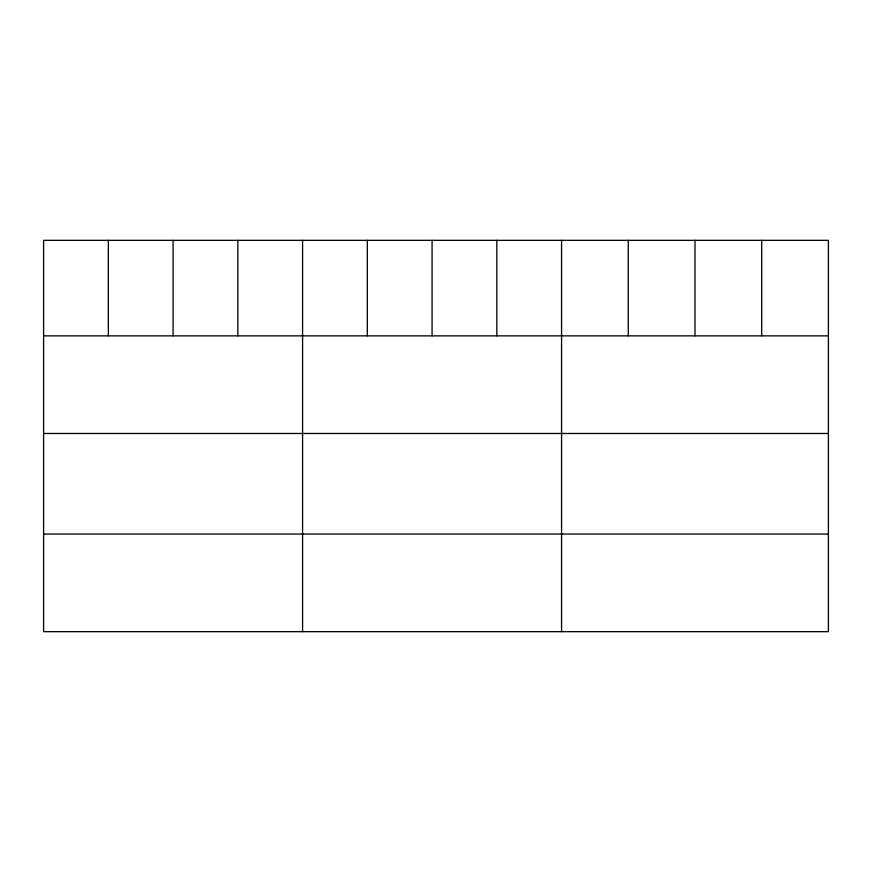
<?xml version="1.0" encoding="UTF-8"?>
<svg xmlns="http://www.w3.org/2000/svg" width="872" height="872" viewBox="0 0 872 872"><rect width="100%" height="100%" fill="white"/><g stroke="black" fill="none" stroke-linecap="round" stroke-linejoin="round"><path stroke-width="1.31" d="M828.4 335.862L828.4 631.666L43.6 631.666L43.6 240.334L828.4 240.334L828.4 335.862L43.6 335.862M43.6 433.482L828.4 433.482M43.6 534.056L828.4 534.056M761.692 240.334L761.692 335.862M694.984 240.334L694.984 335.862M628.276 240.334L628.276 335.862M561.568 240.334L561.568 631.666M496.822 240.334L496.822 335.862M432.076 240.334L432.076 335.862M367.33 240.334L367.33 335.862M302.584 240.334L302.584 631.666M237.838 240.334L237.838 335.862M173.092 240.334L173.092 335.862M108.346 240.334L108.346 335.862"/></g></svg>
